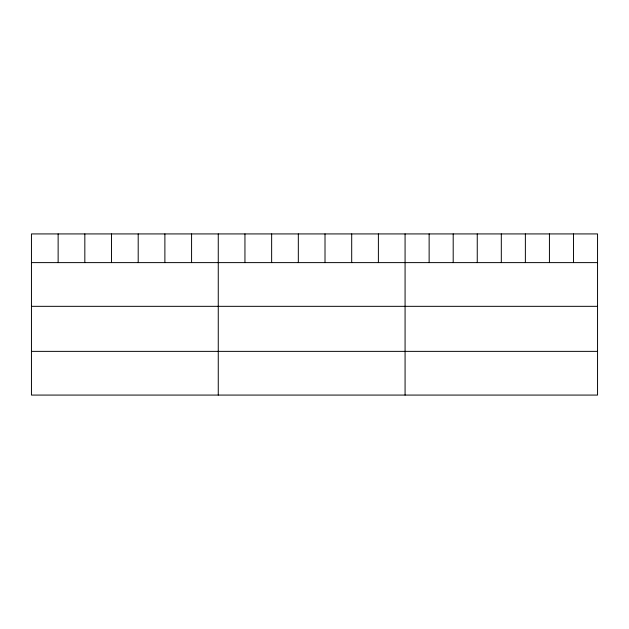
<?xml version="1.0" encoding="UTF-8"?>
<svg xmlns="http://www.w3.org/2000/svg" width="629" height="629" viewBox="0 0 629 629"><rect width="100%" height="100%" fill="white"/><g stroke="black" fill="none" stroke-linecap="round" stroke-linejoin="round"><path stroke-width="0.94" d="M597.55 262.615L597.55 395.075L31.45 395.075L31.45 233.925L597.55 233.925L597.55 262.615L31.45 262.615M31.45 306.331L597.55 306.331M31.45 351.367L597.55 351.367M573.491 233.925L573.491 262.615M549.431 233.925L549.431 262.615M525.372 233.925L525.372 262.615M501.313 233.925L501.313 262.615M477.254 233.925L477.254 262.615M453.195 233.925L453.195 262.615M429.135 233.925L429.135 262.615M405.076 233.925L405.076 395.075M378.391 233.925L378.391 262.615M351.697 233.925L351.697 262.615M325.012 233.925L325.012 262.615M298.327 233.925L298.327 262.615M271.642 233.925L271.642 262.615M244.948 233.925L244.948 262.615M218.263 233.925L218.263 395.075M191.578 233.925L191.578 262.615M164.884 233.925L164.884 262.615M138.199 233.925L138.199 262.615M111.514 233.925L111.514 262.615M84.829 233.925L84.829 262.615M58.135 233.925L58.135 262.615"/></g></svg>
